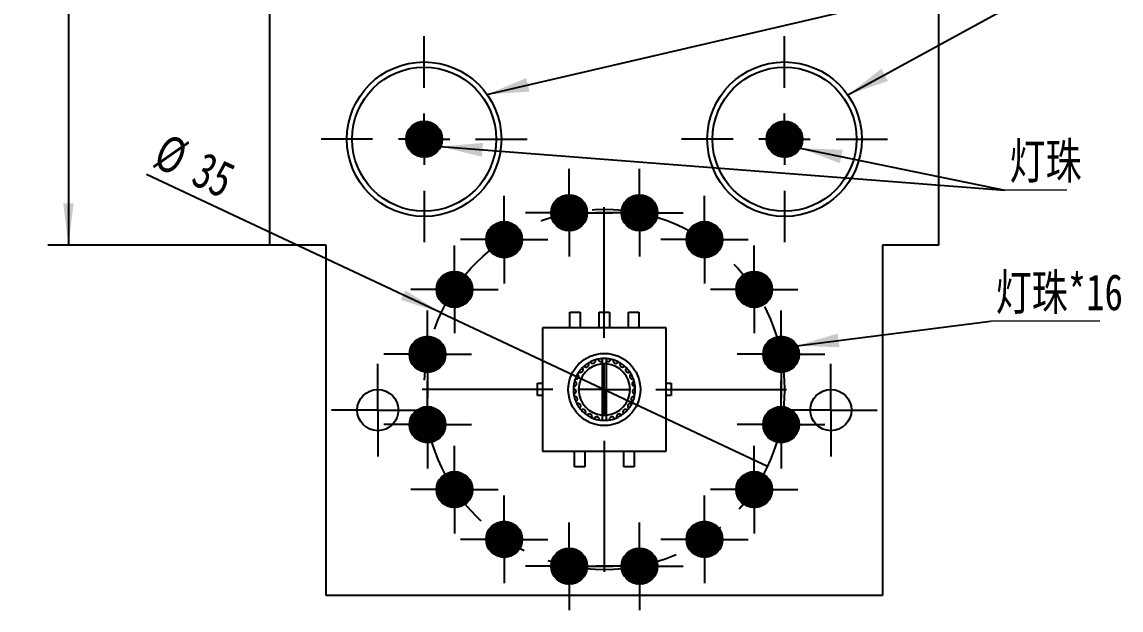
# Model space of a CAD drawing. Header units: millimetres. Extents: x 455 to 753, y 132 to 292.
# Drawn here: x 455.5 to 562.2, y 145.9 to 203 of the extents above; entities that cross this region are included whole.
import ezdxf

# ---------------------------------------------------------------- set-up
doc = ezdxf.new("R2010")
doc.units = ezdxf.units.MM
doc.linetypes.add('CENTERX2', pattern=[20.32, 12.7, -2.54, 2.54, -2.54])
doc.layers.add('中心线层', color=1, linetype='CENTERX2', lineweight=25)
doc.layers.add('标注层', color=150, linetype='Continuous', lineweight=25)
doc.styles.add('SLDTEXTSTYLE0', font='hyswlongfangsong.ttf', dxfattribs={"bigfont": 'bigfont'})
doc.styles.add('SLDTEXTSTYLE2', font='hyswlongfangsong.ttf')
doc.styles.get("Standard").update_dxf_attribs({"font": 'hyswlongfangsong.ttf'})
doc.dimstyles.new('SLDDIMSTYLE0', dxfattribs={"dimtxt": 3.5, "dimasz": 4.08, "dimexe": 0, "dimexo": 0.0625, "dimgap": 0.875, "dimtad": 2, "dimrnd": 1e-09, "dimzin": 12, "dimdsep": 46, "dimtxsty": 'SLDTEXTSTYLE2', "dimblk1": 'NONE', "dimsah": 1, "dimcen": 0, "dimadec": 0, "dimazin": 3, "dimtfac": 1, "dimtmove": 0, "dimatfit": 3, "dimldrblk": 'NONE', "dimfxl": 0, "dimfrac": 2, "dimtolj": 1, "dimtzin": 12, "dimarcsym": 0})
doc.dimstyles.new('SLDDIMSTYLE1', dxfattribs={"dimtxt": 3.5, "dimasz": 4.08, "dimexe": 0, "dimexo": 0.0625, "dimgap": 0.875, "dimtad": 2, "dimrnd": 1e-09, "dimzin": 12, "dimdsep": 46, "dimtxsty": 'SLDTEXTSTYLE2', "dimsah": 1, "dimcen": 0.09, "dimadec": 0, "dimazin": 3, "dimtfac": 1, "dimtofl": 0, "dimtmove": 0, "dimatfit": 3, "dimfxl": 0, "dimfrac": 2, "dimtolj": 1, "dimtzin": 12, "dimarcsym": 0})
doc.dimstyles.new('SLDDIMSTYLE2', dxfattribs={"dimtxt": 0.18, "dimasz": 4.08, "dimexe": 0, "dimexo": 0.0625, "dimgap": 0, "dimtad": 0, "dimtih": 1, "dimtoh": 1, "dimdec": 0, "dimrnd": 1e-09, "dimzin": 0, "dimdsep": 46, "dimtxsty": 'Standard', "dimsah": 1, "dimcen": 0.09, "dimadec": 0, "dimazin": 0, "dimtfac": 4.08, "dimtdec": 0, "dimtofl": 0, "dimtmove": 0, "dimatfit": 3, "dimfxl": 0, "dimfrac": 2, "dimtolj": 1, "dimtzin": 0, "dimarcsym": 0})

# ---------------------------------------------------------------- blocks, each defined once
blk = doc.blocks.new('_D')
at = {"layer": '标注层'}
for q in [(467.59, 188.18), (527.89, 159.87)]:
    blk.add_line((496.2, 174.75), q, dxfattribs=at)
blk.add_solid([(496.2, 174.75), (492.73, 176.94), (492.29, 176.02)], dxfattribs=at)
at = {"layer": '标注层', "char_height": 3.5, "attachment_point": 1, "rotation": 334.8506, "style": 'SLDTEXTSTYLE2'}
for s, insert in [('%%c', (469.51, 192.27)), ('35', (473.23, 190.51))]:
    blk.add_mtext(s, dxfattribs=dict(at, insert=insert))
blk = doc.blocks.new('_NONE')
blk = doc.blocks.new('_D_1')
at = {"layer": '标注层'}
for p, q in [((479.54, 277.31), (458, 277.31)), ((460, 277.31), (460, 181.31)), ((479.54, 181.31), (458, 181.31))]:
    blk.add_line(p, q, dxfattribs=at)
for points in [[(460, 277.31), (459.5, 273.23), (460.51, 273.23)], [(460, 181.31), (460.51, 185.39), (459.5, 185.39)]]:
    blk.add_solid(points, dxfattribs=at)
at = {"layer": '标注层', "insert": (455.49, 233.17), "char_height": 3.5, "attachment_point": 1, "rotation": 90, "style": 'SLDTEXTSTYLE2'}
blk.add_mtext('96', dxfattribs=at)
blk = doc.blocks.new('SW_NOTE_1')
at = {"color": 0, "linetype": 'Continuous', "lineweight": 0}
blk.add_line((6, 0), (0, 0), dxfattribs=at)
blk.add_line((6, 0), (0, 0), dxfattribs=at)
at = {"color": 0, "linetype": 'Continuous', "lineweight": 0, "insert": (0.45, 4.58), "char_height": 3.5, "attachment_point": 1, "style": 'SLDTEXTSTYLE0'}
blk.add_mtext('灯珠', dxfattribs=at)
blk = doc.blocks.new('SW_NOTE_2')
at = {"color": 0, "linetype": 'Continuous', "lineweight": 0}
blk.add_line((10.6, 0), (0, 0), dxfattribs=at)
at = {"color": 0, "linetype": 'Continuous', "lineweight": 0, "insert": (0.49, 4.55), "char_height": 3.5, "attachment_point": 1, "style": 'SLDTEXTSTYLE0'}
blk.add_mtext('灯珠*16', dxfattribs=at)
blk = doc.blocks.new('SW_CENTERMARKSYMBOL_0')
at = {"layer": '中心线层', "color": 0}
for p, q in [((0, 2.5), (0, 4.5)), ((0, 0), (0, 2.5)), ((-2.5, 0), (-4.5, 0)), ((0, 0), (-2.5, 0)), ((0, 0), (0, -2.5)), ((0, 0), (2.5, 0)), ((2.5, 0), (4.5, 0)), ((0, -2.5), (0, -4.5))]:
    blk.add_line(p, q, dxfattribs=at)
blk = doc.blocks.new('SW_CENTERMARKSYMBOL_1')
at = {"layer": '中心线层', "color": 0}
for p, q in [((0, 2.5), (0, 4.5)), ((0, 0), (0, 2.5)), ((-2.5, 0), (-4.5, 0)), ((0, 0), (-2.5, 0)), ((0, 0), (0, -2.5)), ((0, 0), (2.5, 0)), ((2.5, 0), (4.5, 0)), ((0, -2.5), (0, -4.5))]:
    blk.add_line(p, q, dxfattribs=at)
blk = doc.blocks.new('SW_CENTERMARKSYMBOL_2')
at = {"layer": '中心线层', "color": 0}
for p, q in [((0, 5), (0, 10)), ((0, 0), (0, 2.5)), ((-5, 0), (-10, 0)), ((0, 0), (-2.5, 0)), ((0, 0), (0, -2.5)), ((0, 0), (2.5, 0)), ((5, 0), (10, 0)), ((0, -5), (0, -10))]:
    blk.add_line(p, q, dxfattribs=at)
blk = doc.blocks.new('SW_CENTERMARKSYMBOL_3')
at = {"layer": '中心线层', "color": 0}
for p, q in [((0, 5), (0, 10)), ((0, 0), (0, 2.5)), ((-5, 0), (-10, 0)), ((0, 0), (-2.5, 0)), ((0, 0), (0, -2.5)), ((0, 0), (2.5, 0)), ((5, 0), (10, 0)), ((0, -5), (0, -10))]:
    blk.add_line(p, q, dxfattribs=at)
blk = doc.blocks.new('SW_CENTERMARKSYMBOL_4')
at = {"layer": '中心线层', "color": 0}
for p, q in [((0, 2.5), (0, 4.5)), ((0, 0), (0, 2.5)), ((-2.5, 0), (-4.5, 0)), ((0, 0), (-2.5, 0)), ((0, 0), (0, -2.5)), ((0, 0), (2.5, 0)), ((2.5, 0), (4.5, 0)), ((0, -2.5), (0, -4.5))]:
    blk.add_line(p, q, dxfattribs=at)
blk = doc.blocks.new('SW_CENTERMARKSYMBOL_5')
at = {"layer": '中心线层', "color": 0}
for p, q in [((0, 2.5), (0, 4.5)), ((0, 0), (0, 2.5)), ((-2.5, 0), (-4.5, 0)), ((0, 0), (-2.5, 0)), ((0, 0), (0, -2.5)), ((0, 0), (2.5, 0)), ((2.5, 0), (4.5, 0)), ((0, -2.5), (0, -4.5))]:
    blk.add_line(p, q, dxfattribs=at)
blk = doc.blocks.new('SW_CENTERMARKSYMBOL_6')
at = {"layer": '中心线层', "color": 0}
for p, q in [((0, 5), (0, 10)), ((0, 0), (0, 2.5)), ((-5, 0), (-10, 0)), ((0, 0), (-2.5, 0)), ((0, 0), (0, -2.5)), ((0, 0), (2.5, 0)), ((5, 0), (10, 0)), ((0, -5), (0, -10))]:
    blk.add_line(p, q, dxfattribs=at)
blk = doc.blocks.new('SW_CENTERMARKSYMBOL_7')
at = {"layer": '中心线层', "color": 0}
for p, q in [((0, 5), (0, 10)), ((0, 0), (0, 2.5)), ((-5, 0), (-10, 0)), ((0, 0), (-2.5, 0)), ((0, 0), (0, -2.5)), ((0, 0), (2.5, 0)), ((5, 0), (10, 0)), ((0, -5), (0, -10))]:
    blk.add_line(p, q, dxfattribs=at)
blk = doc.blocks.new('SW_CENTERMARKSYMBOL_8')
at = {"layer": '中心线层', "color": 0}
for p, q in [((0, 2.5), (0, 4.25)), ((0, 0), (0, 2.5)), ((-2.5, 0), (-4.25, 0)), ((0, 0), (-2.5, 0)), ((0, 0), (0, -2.5)), ((0, 0), (2.5, 0)), ((2.5, 0), (4.25, 0)), ((0, -2.5), (0, -4.25))]:
    blk.add_line(p, q, dxfattribs=at)
blk = doc.blocks.new('SW_CENTERMARKSYMBOL_9')
at = {"layer": '中心线层', "color": 0}
for p, q in [((0, 2.5), (0, 4.25)), ((0, 0), (0, 2.5)), ((-2.5, 0), (-4.25, 0)), ((0, 0), (-2.5, 0)), ((0, 0), (0, -2.5)), ((0, 0), (2.5, 0)), ((2.5, 0), (4.25, 0)), ((0, -2.5), (0, -4.25))]:
    blk.add_line(p, q, dxfattribs=at)
blk = doc.blocks.new('SW_CENTERMARKSYMBOL_10')
at = {"layer": '中心线层', "color": 0}
for p, q in [((0, 2.5), (0, 4.25)), ((0, 0), (0, 2.5)), ((-2.5, 0), (-4.25, 0)), ((0, 0), (-2.5, 0)), ((0, 0), (0, -2.5)), ((0, 0), (2.5, 0)), ((2.5, 0), (4.25, 0)), ((0, -2.5), (0, -4.25))]:
    blk.add_line(p, q, dxfattribs=at)
blk = doc.blocks.new('SW_CENTERMARKSYMBOL_11')
at = {"layer": '中心线层', "color": 0}
for p, q in [((0, 2.5), (0, 4.25)), ((0, 0), (0, 2.5)), ((-2.5, 0), (-4.25, 0)), ((0, 0), (-2.5, 0)), ((0, 0), (0, -2.5)), ((0, 0), (2.5, 0)), ((2.5, 0), (4.25, 0)), ((0, -2.5), (0, -4.25))]:
    blk.add_line(p, q, dxfattribs=at)
blk = doc.blocks.new('SW_CENTERMARKSYMBOL_12')
at = {"layer": '中心线层', "color": 0}
for p, q in [((0, 2.5), (0, 4.25)), ((0, 0), (0, 2.5)), ((-2.5, 0), (-4.25, 0)), ((0, 0), (-2.5, 0)), ((0, 0), (0, -2.5)), ((0, 0), (2.5, 0)), ((2.5, 0), (4.25, 0)), ((0, -2.5), (0, -4.25))]:
    blk.add_line(p, q, dxfattribs=at)
blk = doc.blocks.new('SW_CENTERMARKSYMBOL_13')
at = {"layer": '中心线层', "color": 0}
for p, q in [((0, 2.5), (0, 4.25)), ((0, 0), (0, 2.5)), ((-2.5, 0), (-4.25, 0)), ((0, 0), (-2.5, 0)), ((0, 0), (0, -2.5)), ((0, 0), (2.5, 0)), ((2.5, 0), (4.25, 0)), ((0, -2.5), (0, -4.25))]:
    blk.add_line(p, q, dxfattribs=at)
blk = doc.blocks.new('SW_CENTERMARKSYMBOL_14')
at = {"layer": '中心线层', "color": 0}
for p, q in [((0, 2.5), (0, 4.25)), ((0, 0), (0, 2.5)), ((-2.5, 0), (-4.25, 0)), ((0, 0), (-2.5, 0)), ((0, 0), (0, -2.5)), ((0, 0), (2.5, 0)), ((2.5, 0), (4.25, 0)), ((0, -2.5), (0, -4.25))]:
    blk.add_line(p, q, dxfattribs=at)
blk = doc.blocks.new('SW_CENTERMARKSYMBOL_15')
at = {"layer": '中心线层', "color": 0}
for p, q in [((0, 2.5), (0, 4.25)), ((0, 0), (0, 2.5)), ((-2.5, 0), (-4.25, 0)), ((0, 0), (-2.5, 0)), ((0, 0), (0, -2.5)), ((0, 0), (2.5, 0)), ((2.5, 0), (4.25, 0)), ((0, -2.5), (0, -4.25))]:
    blk.add_line(p, q, dxfattribs=at)
blk = doc.blocks.new('SW_CENTERMARKSYMBOL_16')
at = {"layer": '中心线层', "color": 0}
for p, q in [((0, 2.5), (0, 4.25)), ((0, 0), (0, 2.5)), ((-2.5, 0), (-4.25, 0)), ((0, 0), (-2.5, 0)), ((0, 0), (0, -2.5)), ((0, 0), (2.5, 0)), ((2.5, 0), (4.25, 0)), ((0, -2.5), (0, -4.25))]:
    blk.add_line(p, q, dxfattribs=at)
blk = doc.blocks.new('SW_CENTERMARKSYMBOL_17')
at = {"layer": '中心线层', "color": 0}
for p, q in [((0, 2.5), (0, 4.25)), ((0, 0), (0, 2.5)), ((-2.5, 0), (-4.25, 0)), ((0, 0), (-2.5, 0)), ((0, 0), (0, -2.5)), ((0, 0), (2.5, 0)), ((2.5, 0), (4.25, 0)), ((0, -2.5), (0, -4.25))]:
    blk.add_line(p, q, dxfattribs=at)
blk = doc.blocks.new('SW_CENTERMARKSYMBOL_18')
at = {"layer": '中心线层', "color": 0}
for p, q in [((0, 2.5), (0, 4.25)), ((0, 0), (0, 2.5)), ((-2.5, 0), (-4.25, 0)), ((0, 0), (-2.5, 0)), ((0, 0), (0, -2.5)), ((0, 0), (2.5, 0)), ((2.5, 0), (4.25, 0)), ((0, -2.5), (0, -4.25))]:
    blk.add_line(p, q, dxfattribs=at)
blk = doc.blocks.new('SW_CENTERMARKSYMBOL_19')
at = {"layer": '中心线层', "color": 0}
for p, q in [((0, 2.5), (0, 4.25)), ((0, 0), (0, 2.5)), ((-2.5, 0), (-4.25, 0)), ((0, 0), (-2.5, 0)), ((0, 0), (0, -2.5)), ((0, 0), (2.5, 0)), ((2.5, 0), (4.25, 0)), ((0, -2.5), (0, -4.25))]:
    blk.add_line(p, q, dxfattribs=at)
blk = doc.blocks.new('SW_CENTERMARKSYMBOL_20')
at = {"layer": '中心线层', "color": 0}
for p, q in [((0, 2.5), (0, 4.25)), ((0, 0), (0, 2.5)), ((-2.5, 0), (-4.25, 0)), ((0, 0), (-2.5, 0)), ((0, 0), (0, -2.5)), ((0, 0), (2.5, 0)), ((2.5, 0), (4.25, 0)), ((0, -2.5), (0, -4.25))]:
    blk.add_line(p, q, dxfattribs=at)
blk = doc.blocks.new('SW_CENTERMARKSYMBOL_21')
at = {"layer": '中心线层', "color": 0}
for p, q in [((0, 2.5), (0, 4.25)), ((0, 0), (0, 2.5)), ((-2.5, 0), (-4.25, 0)), ((0, 0), (-2.5, 0)), ((0, 0), (0, -2.5)), ((0, 0), (2.5, 0)), ((2.5, 0), (4.25, 0)), ((0, -2.5), (0, -4.25))]:
    blk.add_line(p, q, dxfattribs=at)
blk = doc.blocks.new('SW_CENTERMARKSYMBOL_22')
at = {"layer": '中心线层', "color": 0}
for p, q in [((0, 2.5), (0, 4.25)), ((0, 0), (0, 2.5)), ((-2.5, 0), (-4.25, 0)), ((0, 0), (-2.5, 0)), ((0, 0), (0, -2.5)), ((0, 0), (2.5, 0)), ((2.5, 0), (4.25, 0)), ((0, -2.5), (0, -4.25))]:
    blk.add_line(p, q, dxfattribs=at)
blk = doc.blocks.new('SW_CENTERMARKSYMBOL_23')
at = {"layer": '中心线层', "color": 0}
for p, q in [((0, 2.5), (0, 4.25)), ((0, 0), (0, 2.5)), ((-2.5, 0), (-4.25, 0)), ((0, 0), (-2.5, 0)), ((0, 0), (0, -2.5)), ((0, 0), (2.5, 0)), ((2.5, 0), (4.25, 0)), ((0, -2.5), (0, -4.25))]:
    blk.add_line(p, q, dxfattribs=at)
blk = doc.blocks.new('SW_CENTERMARKSYMBOL_24')
at = {"layer": '中心线层', "color": 0}
for p, q in [((0, 5), (0, 20)), ((0, 0), (0, 2.5)), ((-5, 0), (-20, 0)), ((0, 0), (-2.5, 0)), ((0, 0), (0, -2.5)), ((0, 0), (2.5, 0)), ((5, 0), (20, 0)), ((0, -5), (0, -20))]:
    blk.add_line(p, q, dxfattribs=at)

msp = doc.modelspace()

# ---------------------------------------------------------------- hatches: boundary and pattern name
at = {"linetype": 'Continuous'}
h = msp.add_hatch(dxfattribs=at)
h.set_pattern_fill('ANSI31', scale=0.02, style=0)
edge = h.paths.add_edge_path(flags=0)
edge.add_arc((494.545, 191.615), 1.75, 0, 360)
h = msp.add_hatch(dxfattribs=at)
h.set_pattern_fill('ANSI31', scale=0.02, style=0)
edge = h.paths.add_edge_path(flags=0)
edge.add_arc((529.545, 191.615), 1.75, 0, 360)
h = msp.add_hatch(dxfattribs=at)
h.set_pattern_fill('ANSI31', scale=0.02, style=0)
edge = h.paths.add_edge_path(flags=0)
edge.add_arc((508.631, 184.475), 1.75, 0, 360)
h = msp.add_hatch(dxfattribs=at)
h.set_pattern_fill('ANSI31', scale=0.02, style=0)
edge = h.paths.add_edge_path(flags=0)
edge.add_arc((515.459, 184.475), 1.75, 0, 360)
h = msp.add_hatch(dxfattribs=at)
h.set_pattern_fill('ANSI31', scale=0.02, style=0)
edge = h.paths.add_edge_path(flags=0)
edge.add_arc((502.322, 181.862), 1.75, 0, 360)
h = msp.add_hatch(dxfattribs=at)
h.set_pattern_fill('ANSI31', scale=0.02, style=0)
edge = h.paths.add_edge_path(flags=0)
edge.add_arc((521.767, 181.862), 1.75, 0, 360)
h = msp.add_hatch(dxfattribs=at)
h.set_pattern_fill('ANSI31', scale=0.02, style=0)
edge = h.paths.add_edge_path(flags=0)
edge.add_arc((497.494, 177.034), 1.75, 0, 360)
h = msp.add_hatch(dxfattribs=at)
h.set_pattern_fill('ANSI31', scale=0.02, style=0)
edge = h.paths.add_edge_path(flags=0)
edge.add_arc((526.595, 177.034), 1.75, 0, 360)
h = msp.add_hatch(dxfattribs=at)
h.set_pattern_fill('ANSI31', scale=0.02, style=0)
edge = h.paths.add_edge_path(flags=0)
edge.add_arc((494.881, 170.726), 1.75, 0, 360)
h = msp.add_hatch(dxfattribs=at)
h.set_pattern_fill('ANSI31', scale=0.02, style=0)
edge = h.paths.add_edge_path(flags=0)
edge.add_arc((529.208, 170.726), 1.75, 0, 360)
h = msp.add_hatch(dxfattribs=at)
h.set_pattern_fill('ANSI31', scale=0.02, style=0)
edge = h.paths.add_edge_path(flags=0)
edge.add_arc((494.881, 163.898), 1.75, 0, 360)
h = msp.add_hatch(dxfattribs=at)
h.set_pattern_fill('ANSI31', scale=0.02, style=0)
edge = h.paths.add_edge_path(flags=0)
edge.add_arc((529.208, 163.898), 1.75, 0, 360)
h = msp.add_hatch(dxfattribs=at)
h.set_pattern_fill('ANSI31', scale=0.02, style=0)
edge = h.paths.add_edge_path(flags=0)
edge.add_arc((497.494, 157.589), 1.75, 0, 360)
h = msp.add_hatch(dxfattribs=at)
h.set_pattern_fill('ANSI31', scale=0.02, style=0)
edge = h.paths.add_edge_path(flags=0)
edge.add_arc((526.595, 157.589), 1.75, 0, 360)
h = msp.add_hatch(dxfattribs=at)
h.set_pattern_fill('ANSI31', scale=0.02, style=0)
edge = h.paths.add_edge_path(flags=0)
edge.add_arc((502.322, 152.761), 1.75, 0, 360)
h = msp.add_hatch(dxfattribs=at)
h.set_pattern_fill('ANSI31', scale=0.02, style=0)
edge = h.paths.add_edge_path(flags=0)
edge.add_arc((521.767, 152.761), 1.75, 0, 360)
h = msp.add_hatch(dxfattribs=at)
h.set_pattern_fill('ANSI31', scale=0.02, style=0)
edge = h.paths.add_edge_path(flags=0)
edge.add_arc((508.631, 150.148), 1.75, 0, 360)
h = msp.add_hatch(dxfattribs=at)
h.set_pattern_fill('ANSI31', scale=0.02, style=0)
edge = h.paths.add_edge_path(flags=0)
edge.add_arc((515.459, 150.148), 1.75, 0, 360)

# ---------------------------------------------------------------- linework, layer by layer
at = {"color": 7, "linetype": 'Continuous', "lineweight": 25}
for p, q in [((479.545, 277.312), (479.545, 181.312)), ((544.545, 181.312), (544.545, 277.312)), ((485.045, 181.312), (479.545, 181.312)), ((485.045, 147.312), (485.045, 181.312)), ((544.545, 181.312), (539.045, 181.312)), ((539.045, 181.312), (539.045, 147.312)), ((508.693, 174.812), (509.693, 174.812)), ((508.693, 173.312), (508.693, 174.812)), ((509.693, 174.812), (509.693, 173.312)), ((511.545, 173.312), (511.545, 174.812)), ((511.545, 174.812), (512.545, 174.812)), ((512.545, 174.812), (512.545, 173.312)), ((514.396, 174.812), (515.396, 174.812)), ((514.396, 173.312), (514.396, 174.812)), ((515.396, 174.812), (515.396, 173.312)), ((518.045, 173.312), (506.045, 173.312)), ((506.045, 173.312), (506.045, 161.312)), ((518.045, 161.312), (518.045, 173.312)), ((511.844, 170.305), (511.844, 170.11)), ((511.844, 170.11), (511.844, 169.804)), ((511.844, 169.804), (511.844, 164.82)), ((512.246, 170.11), (512.246, 170.305)), ((512.246, 169.804), (512.246, 170.11)), ((512.246, 164.82), (512.246, 169.804)), ((505.545, 167.912), (506.045, 167.912)), ((505.545, 166.712), (505.545, 167.912)), ((518.045, 167.912), (518.545, 167.912)), ((518.545, 167.912), (518.545, 166.712)), ((506.045, 166.712), (505.545, 166.712)), ((518.545, 166.712), (518.045, 166.712)), ((511.844, 164.82), (511.844, 164.461)), ((511.844, 164.461), (511.844, 164.318)), ((512.246, 164.461), (512.246, 164.82)), ((512.246, 164.318), (512.246, 164.461)), ((506.045, 161.312), (518.045, 161.312)), ((509.161, 159.812), (509.161, 161.312)), ((510.161, 161.312), (510.161, 159.812)), ((513.928, 159.812), (513.928, 161.312)), ((514.928, 161.312), (514.928, 159.812)), ((510.161, 159.812), (509.161, 159.812)), ((514.928, 159.812), (513.928, 159.812)), ((539.045, 147.312), (485.045, 147.312))]:
    msp.add_line(p, q, dxfattribs=at)
at = {"color": 8, "linetype": 'Continuous', "lineweight": 25}
for p, q in [((512.045, 170.312), (511.844, 170.305)), ((512.246, 170.305), (512.045, 170.312)), ((511.795, 164.322), (512.246, 164.318))]:
    msp.add_line(p, q, dxfattribs=at)
at = {"color": 7, "linetype": 'Continuous', "lineweight": 25}
for centre, radius in [((494.545, 191.615), 7.5), ((494.545, 191.615), 7), ((529.545, 191.615), 7.5), ((529.545, 191.615), 7), ((494.545, 191.615), 1.75), ((529.545, 191.615), 1.75), ((508.631, 184.475), 1.75), ((515.459, 184.475), 1.75), ((502.322, 181.862), 1.75), ((521.767, 181.862), 1.75), ((497.494, 177.034), 1.75), ((526.595, 177.034), 1.75), ((494.881, 170.726), 1.75), ((529.208, 170.726), 1.75), ((512.045, 167.312), 3.5), ((490.045, 165.312), 2), ((534.045, 165.312), 2), ((494.881, 163.898), 1.75), ((529.208, 163.898), 1.75), ((497.494, 157.589), 1.75), ((526.595, 157.589), 1.75), ((502.322, 152.761), 1.75), ((521.767, 152.761), 1.75), ((508.631, 150.148), 1.75), ((515.459, 150.148), 1.75)]:
    msp.add_circle(centre, radius, dxfattribs=at)
for radius, start, end in [(2.5, 94.60726, 265.39274), (3, 121.22397, 130.77603), (3, 116.37603, 121.22397), (3, 106.82397, 116.37603), (3, 101.97603, 106.82397), (3, 93.83812, 101.97603), (2.5, 85.39274, 94.60726), (3, 78.02397, 86.16188), (2.5, 274.60726, 85.39274), (3, 73.17603, 78.02397), (3, 63.62397, 73.17603), (3, 58.77603, 63.62397), (3, 49.22397, 58.77603), (3, 150.02397, 159.57603), (3, 145.17603, 150.02397), (3, 135.62397, 145.17603), (3, 130.77603, 135.62397), (3, 44.37603, 49.22397), (3, 34.82397, 44.37603), (3, 29.97603, 34.82397), (3, 20.42397, 29.97603), (3, 173.97603, 178.82397), (3, 164.42397, 173.97603), (3, 159.57603, 164.42397), (3, 15.57603, 20.42397), (3, 6.02397, 15.57603), (3, 1.17603, 6.02397), (3, 178.82397, 188.37603), (3, 188.37603, 193.22397), (3, 193.22397, 202.77603), (3, 337.22397, 346.77603), (3, 346.77603, 351.62397), (3, 351.62397, 1.17603), (3, 202.77603, 207.62397), (3, 207.62397, 217.17603), (3, 217.17603, 222.02397), (3, 317.97603, 322.82397), (3, 322.82397, 332.37603), (3, 332.37603, 337.22397), (3, 222.02397, 231.57603), (3, 231.57603, 236.42397), (3, 236.42397, 245.97603), (3, 245.97603, 250.82397), (3, 250.82397, 260.37603), (2.5, 265.39274, 274.60726), (3, 279.62397, 289.17603), (3, 289.17603, 294.02397), (3, 294.02397, 303.57603), (3, 303.57603, 308.42397), (3, 308.42397, 317.97603), (3, 260.37603, 265.22397), (3, 274.77603, 279.62397)]:
    msp.add_arc((512.045, 167.312), radius, start, end, dxfattribs=at)
for points, knots in [([(510.085, 169.583), (510.113, 169.556), (510.161, 169.51), (510.253, 169.486), (510.328, 169.49), (510.393, 169.512), (510.446, 169.547), (510.49, 169.595), (510.523, 169.66), (510.537, 169.748), (510.521, 169.823), (510.497, 169.865), (510.49, 169.877)], [0, 0, 0, 0, 0.1756321, 0.2976375, 0.3853765, 0.4542305, 0.5234546, 0.5850249, 0.6659724, 0.7790808, 0.9371809, 1, 1, 1, 1]), ([(510.712, 169.999), (510.732, 169.966), (510.767, 169.909), (510.85, 169.864), (510.924, 169.848), (510.992, 169.854), (511.052, 169.874), (511.106, 169.91), (511.155, 169.965), (511.191, 170.046), (511.194, 170.123), (511.18, 170.17), (511.176, 170.183)], [0, 0, 0, 0, 0.17563211, 0.29763754, 0.38537648, 0.45423048, 0.52345458, 0.58502488, 0.66597237, 0.77908079, 0.9371809, 1, 1, 1, 1]), ([(511.422, 170.246), (511.434, 170.209), (511.453, 170.146), (511.522, 170.081), (511.59, 170.048), (511.657, 170.036), (511.72, 170.041), (511.782, 170.062), (511.821, 170.088), (511.84, 170.106), (511.844, 170.11)], [0, 0, 0, 0, 0.2560533, 0.4339246, 0.5618388, 0.6622208, 0.7631423, 0.8529054, 0.9709184, 1, 1, 1, 1]), ([(512.246, 170.11), (512.26, 170.097), (512.289, 170.072), (512.347, 170.046), (512.409, 170.036), (512.474, 170.041), (512.543, 170.065), (512.614, 170.12), (512.654, 170.185), (512.664, 170.233), (512.667, 170.246)], [0, 0, 0, 0, 0.1042897, 0.2046328, 0.3055153, 0.3952436, 0.513211, 0.6780475, 0.9084517, 1, 1, 1, 1]), ([(512.913, 170.183), (512.905, 170.145), (512.891, 170.08), (512.92, 169.99), (512.964, 169.928), (513.017, 169.885), (513.075, 169.859), (513.14, 169.848), (513.212, 169.855), (513.294, 169.89), (513.349, 169.944), (513.371, 169.987), (513.377, 169.999)], [0, 0, 0, 0, 0.1756321, 0.2976375, 0.3853765, 0.4542305, 0.5234546, 0.5850249, 0.6659724, 0.7790808, 0.9371809, 1, 1, 1, 1]), ([(513.6, 169.877), (513.583, 169.842), (513.553, 169.783), (513.559, 169.688), (513.586, 169.617), (513.627, 169.563), (513.676, 169.523), (513.736, 169.496), (513.808, 169.485), (513.896, 169.498), (513.963, 169.537), (513.995, 169.573), (514.004, 169.583)], [0, 0, 0, 0, 0.1756321, 0.2976375, 0.3853765, 0.4542305, 0.5234546, 0.5850249, 0.6659724, 0.7790808, 0.9371809, 1, 1, 1, 1]), ([(509.233, 168.359), (509.271, 168.348), (509.335, 168.33), (509.427, 168.354), (509.491, 168.394), (509.537, 168.444), (509.567, 168.5), (509.582, 168.564), (509.58, 168.637), (509.55, 168.72), (509.5, 168.779), (509.458, 168.804), (509.446, 168.811)], [0, 0, 0, 0, 0.1756321, 0.2976375, 0.3853765, 0.4542305, 0.5234546, 0.5850249, 0.6659724, 0.7790808, 0.9371809, 1, 1, 1, 1]), ([(509.582, 169.025), (509.616, 169.005), (509.673, 168.972), (509.768, 168.972), (509.84, 168.995), (509.897, 169.032), (509.94, 169.079), (509.97, 169.137), (509.987, 169.208), (509.979, 169.297), (509.945, 169.366), (509.91, 169.4), (509.9, 169.41)], [0, 0, 0, 0, 0.1756321, 0.2976375, 0.3853765, 0.4542305, 0.5234546, 0.5850249, 0.6659724, 0.7790808, 0.9371809, 1, 1, 1, 1]), ([(514.189, 169.41), (514.164, 169.38), (514.12, 169.33), (514.102, 169.237), (514.111, 169.162), (514.137, 169.099), (514.175, 169.048), (514.226, 169.007), (514.293, 168.978), (514.382, 168.969), (514.456, 168.99), (514.496, 169.017), (514.507, 169.025)], [0, 0, 0, 0, 0.1756321, 0.2976375, 0.3853765, 0.4542305, 0.5234546, 0.5850249, 0.6659724, 0.7790808, 0.9371809, 1, 1, 1, 1]), ([(514.643, 168.811), (514.611, 168.788), (514.557, 168.75), (514.516, 168.665), (514.506, 168.59), (514.515, 168.522), (514.54, 168.464), (514.579, 168.411), (514.637, 168.366), (514.72, 168.336), (514.797, 168.337), (514.843, 168.354), (514.856, 168.359)], [0, 0, 0, 0, 0.17563211, 0.29763754, 0.38537648, 0.45423048, 0.52345458, 0.58502488, 0.66597237, 0.77908079, 0.9371809, 1, 1, 1, 1]), ([(509.061, 167.627), (509.1, 167.626), (509.167, 167.625), (509.25, 167.67), (509.302, 167.725), (509.334, 167.785), (509.349, 167.847), (509.348, 167.912), (509.328, 167.982), (509.278, 168.056), (509.215, 168.1), (509.168, 168.113), (509.155, 168.117)], [0, 0, 0, 0, 0.1756321, 0.2976375, 0.3853765, 0.4542305, 0.5234546, 0.5850249, 0.6659724, 0.7790808, 0.9371809, 1, 1, 1, 1]), ([(514.935, 168.117), (514.898, 168.104), (514.836, 168.08), (514.775, 168.007), (514.747, 167.937), (514.739, 167.87), (514.748, 167.807), (514.773, 167.746), (514.818, 167.689), (514.891, 167.638), (514.966, 167.621), (515.014, 167.625), (515.028, 167.627)], [0, 0, 0, 0, 0.1756321, 0.2976375, 0.3853765, 0.4542305, 0.5234546, 0.5850249, 0.6659724, 0.7790808, 0.9371809, 1, 1, 1, 1]), ([(509.077, 166.875), (509.115, 166.884), (509.179, 166.899), (509.248, 166.964), (509.286, 167.03), (509.302, 167.096), (509.301, 167.159), (509.283, 167.222), (509.247, 167.285), (509.18, 167.344), (509.108, 167.371), (509.059, 167.373), (509.045, 167.373)], [0, 0, 0, 0, 0.17563211, 0.29763754, 0.38537648, 0.45423048, 0.52345458, 0.58502488, 0.66597237, 0.77908079, 0.9371809, 1, 1, 1, 1]), ([(509.279, 166.15), (509.313, 166.168), (509.372, 166.199), (509.423, 166.279), (509.443, 166.352), (509.442, 166.42), (509.425, 166.482), (509.392, 166.538), (509.341, 166.59), (509.262, 166.631), (509.185, 166.639), (509.138, 166.628), (509.124, 166.625)], [0, 0, 0, 0, 0.1756321, 0.2976375, 0.3853765, 0.4542305, 0.5234546, 0.5850249, 0.6659724, 0.7790808, 0.9371809, 1, 1, 1, 1]), ([(514.965, 166.625), (514.927, 166.631), (514.861, 166.641), (514.773, 166.606), (514.714, 166.558), (514.674, 166.503), (514.652, 166.443), (514.645, 166.378), (514.656, 166.306), (514.696, 166.227), (514.753, 166.175), (514.798, 166.156), (514.811, 166.15)], [0, 0, 0, 0, 0.1756321, 0.2976375, 0.3853765, 0.4542305, 0.5234546, 0.5850249, 0.6659724, 0.7790808, 0.9371809, 1, 1, 1, 1]), ([(515.044, 167.373), (515.005, 167.369), (514.939, 167.362), (514.863, 167.307), (514.817, 167.246), (514.793, 167.182), (514.786, 167.119), (514.796, 167.054), (514.824, 166.987), (514.883, 166.92), (514.951, 166.884), (514.999, 166.877), (515.013, 166.875)], [0, 0, 0, 0, 0.1756321, 0.2976375, 0.3853765, 0.4542305, 0.5234546, 0.5850249, 0.6659724, 0.7790808, 0.9371809, 1, 1, 1, 1]), ([(509.654, 165.499), (509.683, 165.525), (509.732, 165.569), (509.762, 165.66), (509.763, 165.735), (509.745, 165.801), (509.713, 165.856), (509.668, 165.903), (509.605, 165.94), (509.519, 165.96), (509.442, 165.949), (509.399, 165.927), (509.387, 165.921)], [0, 0, 0, 0, 0.1756321, 0.2976375, 0.3853765, 0.4542305, 0.5234546, 0.5850249, 0.6659724, 0.7790808, 0.9371809, 1, 1, 1, 1]), ([(514.703, 165.921), (514.667, 165.936), (514.606, 165.961), (514.511, 165.95), (514.443, 165.918), (514.391, 165.874), (514.354, 165.822), (514.331, 165.761), (514.324, 165.688), (514.343, 165.601), (514.386, 165.537), (514.424, 165.507), (514.435, 165.499)], [0, 0, 0, 0, 0.1756321, 0.2976375, 0.3853765, 0.4542305, 0.5234546, 0.5850249, 0.6659724, 0.7790808, 0.9371809, 1, 1, 1, 1]), ([(510.18, 164.961), (510.202, 164.994), (510.238, 165.049), (510.245, 165.144), (510.227, 165.217), (510.193, 165.277), (510.149, 165.322), (510.093, 165.356), (510.023, 165.377), (509.934, 165.374), (509.863, 165.345), (509.826, 165.313), (509.816, 165.303)], [0, 0, 0, 0, 0.1756321, 0.2976375, 0.3853765, 0.4542305, 0.5234546, 0.5850249, 0.6659724, 0.7790808, 0.9371809, 1, 1, 1, 1]), ([(510.823, 164.572), (510.836, 164.608), (510.858, 164.671), (510.84, 164.764), (510.805, 164.831), (510.757, 164.88), (510.703, 164.913), (510.64, 164.932), (510.568, 164.935), (510.482, 164.91), (510.421, 164.864), (510.393, 164.824), (510.386, 164.812)], [0, 0, 0, 0, 0.1756321, 0.2976375, 0.3853765, 0.4542305, 0.5234546, 0.5850249, 0.6659724, 0.7790808, 0.9371809, 1, 1, 1, 1]), ([(511.543, 164.354), (511.546, 164.393), (511.552, 164.459), (511.512, 164.545), (511.46, 164.601), (511.403, 164.636), (511.342, 164.655), (511.276, 164.658), (511.205, 164.642), (511.128, 164.597), (511.08, 164.537), (511.064, 164.491), (511.059, 164.478)], [0, 0, 0, 0, 0.1756321, 0.2976375, 0.3853765, 0.4542305, 0.5234546, 0.5850249, 0.6659724, 0.7790808, 0.9371809, 1, 1, 1, 1]), ([(511.844, 164.461), (511.826, 164.429), (511.8, 164.384), (511.796, 164.336), (511.795, 164.322)], [0, 0, 0, 0, 0.7144353, 1, 1, 1, 1]), ([(512.294, 164.322), (512.288, 164.361), (512.281, 164.409), (512.251, 164.452), (512.246, 164.461)], [0, 0, 0, 0, 0.7989345, 1, 1, 1, 1]), ([(513.03, 164.478), (513.014, 164.514), (512.987, 164.574), (512.911, 164.63), (512.839, 164.654), (512.771, 164.658), (512.709, 164.645), (512.65, 164.616), (512.595, 164.568), (512.549, 164.492), (512.536, 164.416), (512.544, 164.368), (512.546, 164.354)], [0, 0, 0, 0, 0.17563211, 0.29763754, 0.38537648, 0.45423048, 0.52345458, 0.58502488, 0.66597237, 0.77908079, 0.9371809, 1, 1, 1, 1]), ([(513.704, 164.812), (513.68, 164.843), (513.638, 164.895), (513.55, 164.93), (513.475, 164.935), (513.408, 164.922), (513.351, 164.894), (513.301, 164.851), (513.26, 164.791), (513.235, 164.706), (513.241, 164.629), (513.261, 164.584), (513.266, 164.572)], [0, 0, 0, 0, 0.1756321, 0.2976375, 0.3853765, 0.4542305, 0.5234546, 0.5850249, 0.6659724, 0.7790808, 0.9371809, 1, 1, 1, 1]), ([(514.273, 165.303), (514.242, 165.327), (514.189, 165.367), (514.095, 165.379), (514.021, 165.366), (513.959, 165.336), (513.911, 165.294), (513.874, 165.241), (513.849, 165.172), (513.846, 165.084), (513.871, 165.011), (513.901, 164.972), (513.909, 164.961)], [0, 0, 0, 0, 0.1756321, 0.2976375, 0.3853765, 0.4542305, 0.5234546, 0.5850249, 0.6659724, 0.7790808, 0.9371809, 1, 1, 1, 1])]:
    msp.add_open_spline(points, degree=3, knots=knots, dxfattribs=at)
at = {"layer": '中心线层', "linetype": 'CENTERX2'}
msp.add_circle((512.045, 167.312), 17.5, dxfattribs=at)

# ---------------------------------------------------------------- block references
at = {"color": 7, "linetype": 'Continuous', "lineweight": 0}
for name, p in [('SW_NOTE_1', (550.945, 186.676)), ('SW_NOTE_2', (549.558, 173.96))]:
    msp.add_blockref(name, p, dxfattribs=at)
at = {"layer": '中心线层'}
for name, p in [('SW_CENTERMARKSYMBOL_2', (494.545, 191.615)), ('SW_CENTERMARKSYMBOL_6', (494.545, 191.615)), ('SW_CENTERMARKSYMBOL_3', (529.545, 191.615)), ('SW_CENTERMARKSYMBOL_7', (529.545, 191.615)), ('SW_CENTERMARKSYMBOL_8', (508.631, 184.475)), ('SW_CENTERMARKSYMBOL_10', (515.459, 184.475)), ('SW_CENTERMARKSYMBOL_24', (512.045, 167.312)), ('SW_CENTERMARKSYMBOL_23', (502.322, 181.862)), ('SW_CENTERMARKSYMBOL_11', (521.767, 181.862)), ('SW_CENTERMARKSYMBOL_22', (497.494, 177.034)), ('SW_CENTERMARKSYMBOL_12', (526.595, 177.034)), ('SW_CENTERMARKSYMBOL_21', (494.881, 170.726)), ('SW_CENTERMARKSYMBOL_13', (529.208, 170.726)), ('SW_CENTERMARKSYMBOL_0', (490.045, 165.312)), ('SW_CENTERMARKSYMBOL_4', (490.045, 165.312)), ('SW_CENTERMARKSYMBOL_1', (534.045, 165.312)), ('SW_CENTERMARKSYMBOL_5', (534.045, 165.312)), ('SW_CENTERMARKSYMBOL_20', (494.881, 163.898)), ('SW_CENTERMARKSYMBOL_14', (529.208, 163.898)), ('SW_CENTERMARKSYMBOL_19', (497.494, 157.589)), ('SW_CENTERMARKSYMBOL_15', (526.595, 157.589)), ('SW_CENTERMARKSYMBOL_18', (502.322, 152.761)), ('SW_CENTERMARKSYMBOL_16', (521.767, 152.761)), ('SW_CENTERMARKSYMBOL_17', (508.631, 150.148)), ('SW_CENTERMARKSYMBOL_9', (515.459, 150.148))]:
    msp.add_blockref(name, p, dxfattribs=at)

# ---------------------------------------------------------------- dimensions: what is measured, and where the dimension line sits
at = {"layer": '标注层'}
dim = msp.add_linear_dim(base=(460.004, 181.312), p1=(479.545, 277.312), p2=(479.545, 181.312), angle=90, dimstyle='SLDDIMSTYLE1', dxfattribs=at)
dim.commit()
dim.dimension.update_dxf_attribs({"geometry": '_D_1', "text_midpoint": (460.004, 234.702), "dimtype": 160})
dim = msp.add_diameter_dim_2p(p1=(527.886, 159.875), p2=(496.204, 174.749), dimstyle='SLDDIMSTYLE0', dxfattribs=at)
dim.commit()
dim.dimension.update_dxf_attribs({"geometry": '_D', "text_midpoint": (470.774, 186.688), "dimtype": 163})

# ---------------------------------------------------------------- leaders
at = {"color": 7, "linetype": 'Continuous', "lineweight": 0}
for points in [[(500.651, 195.97), (561.697, 210.145)], [(535.694, 195.909), (561.697, 210.145)], [(496.141, 190.898), (550.945, 186.676)], [(531.065, 190.748), (550.945, 186.676)], [(530.746, 171.561), (549.558, 173.96)]]:
    msp.add_leader(points, dimstyle='SLDDIMSTYLE2', dxfattribs=at)

doc.saveas('drawing.dxf')
